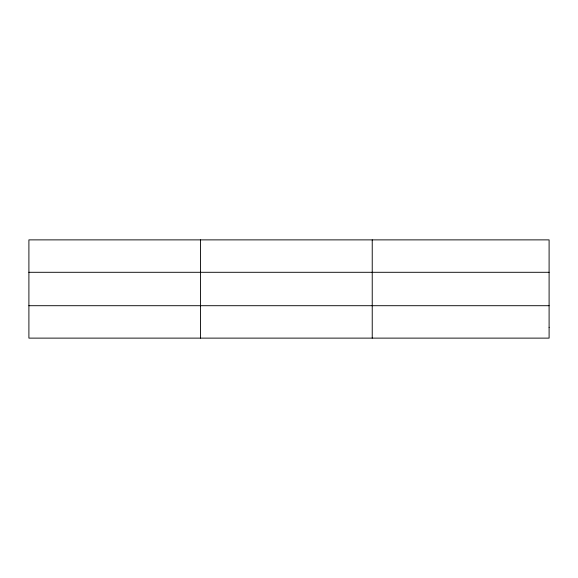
<?xml version="1.0" encoding="UTF-8"?>
<svg xmlns="http://www.w3.org/2000/svg" width="578" height="578" viewBox="0 0 578 578"><rect width="100%" height="100%" fill="white"/><g stroke="black" fill="none" stroke-linecap="round" stroke-linejoin="round"><path stroke-width="0.87" d="M200.566 239.877L200.566 338.123M372.232 239.877L372.232 338.123M28.9 272.296L549.1 272.296M28.9 305.704L549.1 305.704M549.1 327.314L549.1 338.123L28.9 338.123L28.9 239.877L549.1 239.877L549.1 327.314"/></g></svg>
